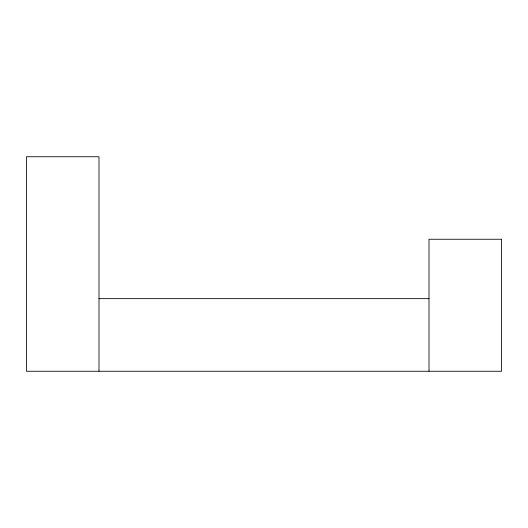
<?xml version="1.0" encoding="UTF-8"?>
<svg xmlns="http://www.w3.org/2000/svg" width="528" height="528" viewBox="0 0 528 528"><rect width="100%" height="100%" fill="white"/><g stroke="black" fill="none" stroke-linecap="round" stroke-linejoin="round"><path stroke-width="0.79" d="M99 298.65L429 298.65M429 371.25L429 239.25L501.6 239.25L501.6 371.25L26.4 371.25L26.4 156.75L99 156.75L99 371.25"/></g></svg>
